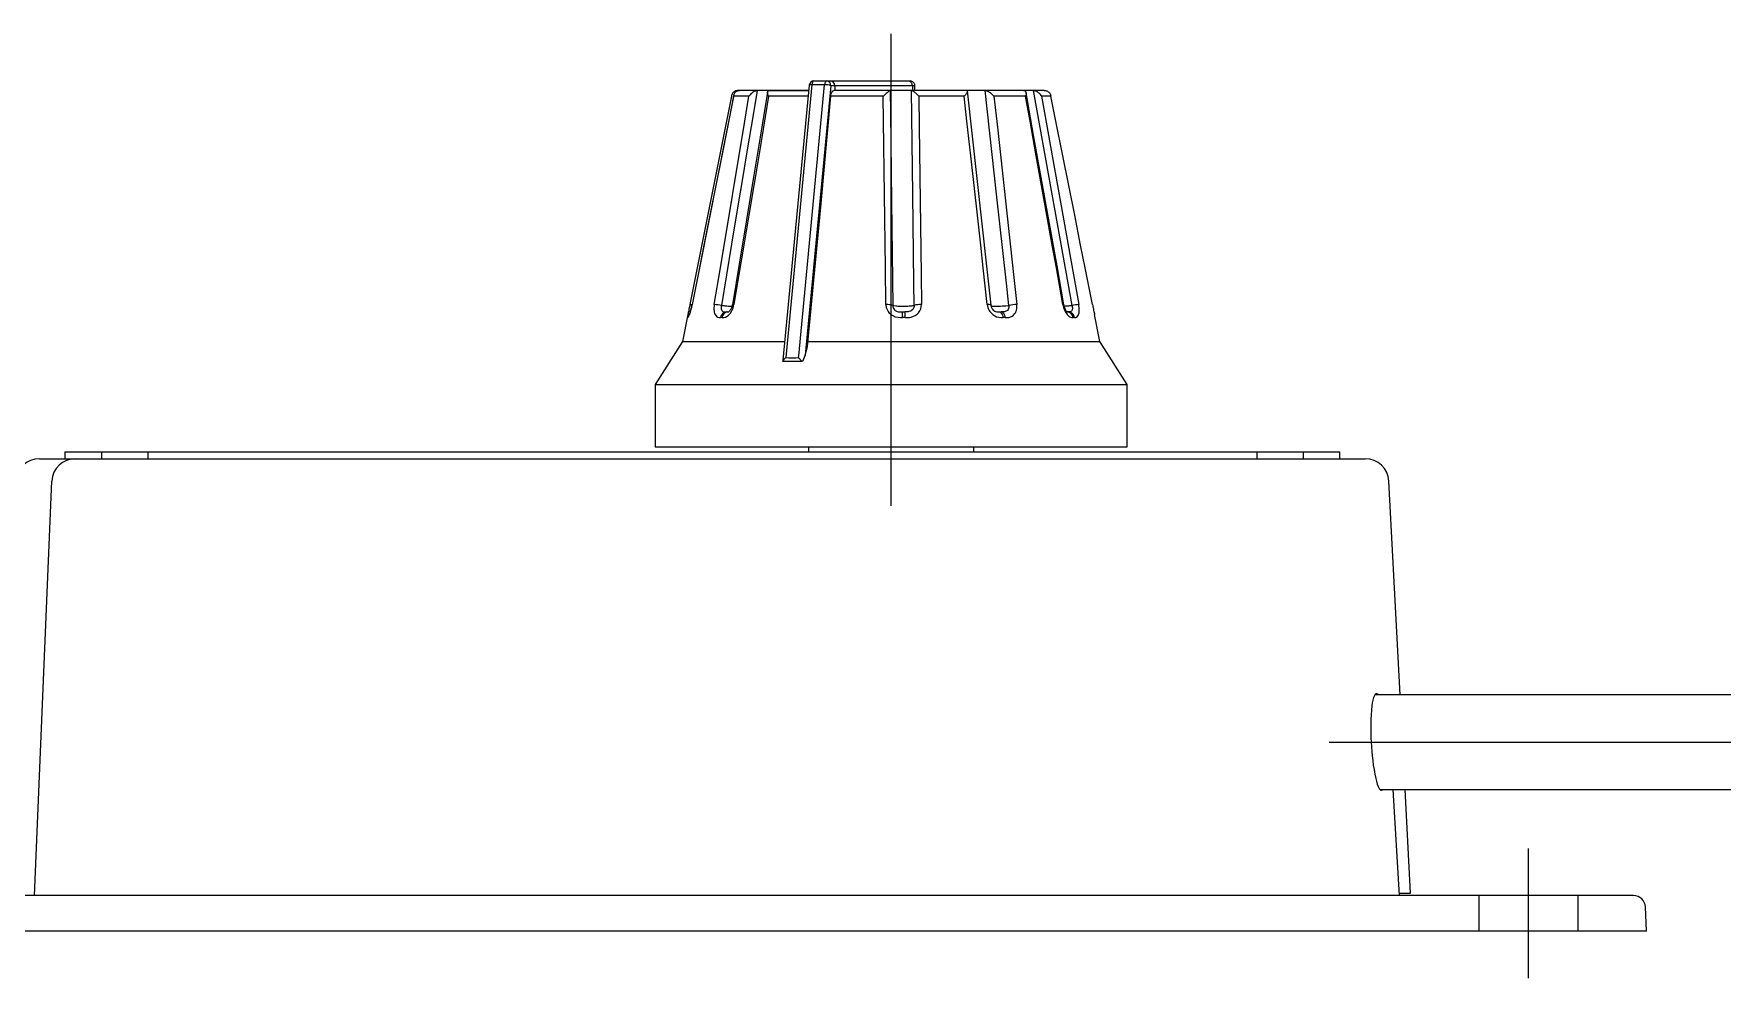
# Model space of a CAD drawing. Extents: x -57 to 333, y -79 to 81.
# Drawn here: x 220.9 to 292.4, y -10 to 30 of the extents above; entities that cross this region are included whole.
import ezdxf

# ---------------------------------------------------------------- set-up
doc = ezdxf.new("R2010")
doc.units = 0
doc.linetypes.add('CENTER', pattern=[50.8, 31.75, -6.35, 6.35, -6.35])
doc.linetypes.add('DASHED', pattern=[19.05, 12.7, -6.35])
doc.layers.get('0').update_dxf_attribs({"linetype": 'CONTINUOUS'})
doc.layers.add('CENTER', color=1, linetype='CENTER')

msp = doc.modelspace()

# ---------------------------------------------------------------- linework, layer by layer
at = {"color": 7, "linetype": 'CONTINUOUS'}
for p, q in [((253.842, 27.905), (253.835, 27.874)), ((253.85, 27.932), (253.842, 27.905)), ((253.861, 27.956), (253.85, 27.932)), ((253.874, 27.975), (253.861, 27.956)), ((253.888, 27.989), (253.874, 27.975)), ((253.902, 27.997), (253.888, 27.989)), ((253.917, 28), (253.902, 27.997)), ((253.917, 28), (254.455, 28)), ((254.379, 27.905), (254.372, 27.874)), ((254.388, 27.932), (254.379, 27.905)), ((254.399, 27.956), (254.388, 27.932)), ((254.411, 27.975), (254.399, 27.956)), ((254.425, 27.989), (254.411, 27.975)), ((254.44, 27.997), (254.425, 27.989)), ((254.455, 28), (254.44, 27.997)), ((254.455, 28), (254.618, 28)), ((254.618, 28), (257.908, 28)), ((257.908, 28), (257.988, 28)), ((257.931, 27.998), (257.916, 28)), ((257.947, 27.995), (257.931, 27.998)), ((257.974, 27.985), (257.947, 27.995)), ((258.001, 27.97), (257.974, 27.985)), ((258.012, 27.961), (258.001, 27.97)), ((258.029, 27.945), (258.012, 27.961)), ((258.045, 27.925), (258.029, 27.945)), ((258.056, 27.909), (258.045, 27.925)), ((258.066, 27.888), (258.056, 27.909)), ((250.422, 27.361), (250.069, 25.595)), ((250.52, 27.406), (250.167, 25.633)), ((250.515, 27.358), (250.253, 26.042)), ((250.428, 27.39), (250.422, 27.361)), ((250.438, 27.421), (250.428, 27.39)), ((250.452, 27.451), (250.438, 27.421)), ((250.469, 27.478), (250.452, 27.451)), ((250.487, 27.501), (250.469, 27.478)), ((250.513, 27.528), (250.487, 27.501)), ((250.538, 27.548), (250.513, 27.528)), ((250.515, 27.358), (250.518, 27.39)), ((251.161, 27.358), (250.515, 27.358)), ((250.523, 27.419), (250.533, 27.448)), ((250.533, 27.448), (250.546, 27.476)), ((250.569, 27.566), (250.538, 27.548)), ((250.546, 27.476), (250.561, 27.501)), ((250.561, 27.501), (250.581, 27.526)), ((250.596, 27.577), (250.569, 27.566)), ((250.581, 27.526), (250.604, 27.547)), ((250.627, 27.587), (250.596, 27.577)), ((250.604, 27.547), (250.632, 27.566)), ((250.658, 27.596), (250.627, 27.587)), ((250.632, 27.566), (250.656, 27.577)), ((250.656, 27.577), (250.685, 27.587)), ((250.707, 27.6), (250.658, 27.596)), ((250.685, 27.587), (250.715, 27.596)), ((253.697, 27.6), (250.707, 27.6)), ((250.715, 27.596), (250.76, 27.6)), ((250.985, 26.304), (251.161, 27.358)), ((251.183, 27.39), (251.162, 27.361)), ((251.208, 27.421), (251.183, 27.39)), ((251.236, 27.45), (251.208, 27.421)), ((251.265, 27.476), (251.236, 27.45)), ((251.296, 27.501), (251.265, 27.476)), ((251.328, 27.524), (251.296, 27.501)), ((251.362, 27.544), (251.328, 27.524)), ((251.511, 27.596), (251.354, 26.657)), ((251.408, 27.566), (251.362, 27.544)), ((251.434, 27.575), (251.408, 27.566)), ((251.472, 27.586), (251.434, 27.575)), ((251.511, 27.596), (251.472, 27.586)), ((251.564, 27.6), (251.511, 27.596)), ((252.04, 27.6), (251.564, 27.6)), ((251.954, 27.523), (251.639, 25.623)), ((251.996, 27.358), (251.776, 26.042)), ((251.954, 27.523), (251.959, 27.547)), ((251.954, 27.501), (251.954, 27.523)), ((251.956, 27.473), (251.954, 27.501)), ((251.961, 27.449), (251.956, 27.473)), ((251.959, 27.547), (251.969, 27.566)), ((251.968, 27.425), (251.961, 27.449)), ((251.976, 27.403), (251.968, 27.425)), ((251.969, 27.566), (251.989, 27.583)), ((251.981, 27.39), (251.976, 27.403)), ((251.995, 27.361), (251.981, 27.39)), ((251.989, 27.583), (252.01, 27.596)), ((253.674, 27.358), (251.996, 27.358)), ((252.01, 27.596), (252.036, 27.6)), ((252.036, 27.6), (253.697, 27.6)), ((253.718, 27.819), (252.604, 16.175)), ((253.83, 27.842), (252.725, 16.285)), ((253.269, 16.355), (254.368, 27.842)), ((254.634, 27.8), (253.542, 16.385)), ((253.72, 27.823), (253.718, 27.819)), ((253.729, 27.83), (253.72, 27.823)), ((253.745, 27.835), (253.729, 27.83)), ((253.768, 27.839), (253.745, 27.835)), ((253.797, 27.841), (253.768, 27.839)), ((253.83, 27.842), (253.797, 27.841)), ((253.835, 27.874), (253.83, 27.842)), ((254.368, 27.842), (253.83, 27.842)), ((254.226, 22.811), (254.629, 27.358)), ((254.372, 27.874), (254.368, 27.842)), ((254.629, 27.358), (254.633, 27.391)), ((256.854, 27.358), (254.629, 27.358)), ((254.633, 27.391), (254.638, 27.423)), ((254.794, 27.8), (254.634, 27.8)), ((254.638, 27.423), (254.645, 27.452)), ((254.645, 27.452), (254.655, 27.486)), ((254.655, 27.486), (254.674, 27.529)), ((254.674, 27.529), (254.683, 27.546)), ((254.683, 27.546), (254.712, 27.58)), ((254.712, 27.58), (254.729, 27.589)), ((254.729, 27.589), (254.76, 27.6)), ((263.669, 27.6), (254.76, 27.6)), ((254.794, 27.8), (254.794, 27.6)), ((258.188, 27.8), (254.794, 27.8)), ((256.868, 26.304), (256.854, 27.358)), ((256.887, 27.39), (256.857, 27.361)), ((256.903, 27.405), (256.887, 27.39)), ((256.929, 27.429), (256.903, 27.405)), ((256.954, 27.451), (256.929, 27.429)), ((256.979, 27.474), (256.954, 27.451)), ((257.011, 27.501), (256.979, 27.474)), ((257.031, 27.518), (257.011, 27.501)), ((257.058, 27.54), (257.031, 27.518)), ((257.094, 27.566), (257.058, 27.54)), ((257.114, 27.579), (257.094, 27.566)), ((257.143, 27.596), (257.114, 27.579)), ((257.165, 27.6), (257.143, 27.596)), ((257.143, 27.596), (257.154, 26.657)), ((258.045, 27.596), (258.017, 27.6)), ((258.101, 23.214), (258.045, 27.596)), ((258.078, 27.58), (258.045, 27.596)), ((258.074, 27.866), (258.066, 27.888)), ((258.079, 27.845), (258.074, 27.866)), ((258.106, 27.566), (258.078, 27.58)), ((258.082, 27.823), (258.079, 27.845)), ((258.084, 27.8), (258.082, 27.823)), ((258.084, 27.8), (258.084, 27.6)), ((258.14, 27.544), (258.106, 27.566)), ((258.17, 27.523), (258.14, 27.544)), ((258.198, 27.501), (258.17, 27.523)), ((258.188, 27.6), (258.188, 27.8)), ((258.226, 27.478), (258.198, 27.501)), ((258.254, 27.455), (258.226, 27.478)), ((258.282, 27.432), (258.254, 27.455)), ((258.309, 27.408), (258.282, 27.432)), ((258.328, 27.39), (258.309, 27.408)), ((258.362, 27.358), (258.328, 27.39)), ((258.362, 27.358), (258.377, 26.042)), ((260.282, 27.358), (258.362, 27.358)), ((260.298, 27.378), (260.282, 27.358)), ((260.399, 26.304), (260.282, 27.358)), ((260.308, 27.39), (260.298, 27.378)), ((260.329, 27.418), (260.308, 27.39)), ((260.343, 27.439), (260.329, 27.418)), ((260.357, 27.459), (260.343, 27.439)), ((260.371, 27.48), (260.357, 27.459)), ((260.385, 27.501), (260.371, 27.48)), ((260.4, 27.524), (260.385, 27.501)), ((260.412, 27.547), (260.4, 27.524)), ((260.409, 27.6), (260.414, 27.596)), ((260.416, 27.566), (260.412, 27.547)), ((260.414, 27.596), (260.416, 27.566)), ((261.236, 20.155), (260.419, 27.583)), ((261.167, 27.596), (261.12, 27.6)), ((261.652, 23.214), (261.167, 27.596)), ((261.207, 27.585), (261.167, 27.596)), ((261.245, 27.572), (261.207, 27.585)), ((261.283, 27.556), (261.245, 27.572)), ((261.319, 27.537), (261.283, 27.556)), ((261.354, 27.516), (261.319, 27.537)), ((261.388, 27.493), (261.354, 27.516)), ((261.421, 27.469), (261.388, 27.493)), ((261.453, 27.443), (261.421, 27.469)), ((261.483, 27.416), (261.453, 27.443)), ((261.513, 27.388), (261.483, 27.416)), ((261.541, 27.358), (261.513, 27.388)), ((261.541, 27.358), (261.686, 26.042)), ((262.882, 27.358), (261.541, 27.358)), ((262.79, 27.6), (262.821, 27.596)), ((262.821, 27.596), (262.845, 27.585)), ((262.845, 27.585), (262.874, 27.566)), ((262.874, 27.566), (262.883, 27.555)), ((263.071, 26.304), (262.882, 27.358)), ((262.883, 27.555), (262.895, 27.532)), ((262.893, 27.39), (262.883, 27.361)), ((262.897, 27.406), (262.893, 27.39)), ((262.895, 27.532), (262.903, 27.501)), ((262.902, 27.431), (262.897, 27.406)), ((263.223, 25.708), (262.902, 27.504)), ((262.905, 27.456), (262.902, 27.431)), ((262.903, 27.501), (262.905, 27.482)), ((262.905, 27.482), (262.905, 27.456)), ((263.223, 27.596), (263.17, 27.6)), ((264.006, 23.214), (263.223, 27.596)), ((263.26, 27.587), (263.223, 27.596)), ((263.297, 27.576), (263.26, 27.587)), ((263.333, 27.563), (263.297, 27.576)), ((263.367, 27.546), (263.333, 27.563)), ((263.399, 27.526), (263.367, 27.546)), ((263.43, 27.503), (263.399, 27.526)), ((263.46, 27.478), (263.43, 27.503)), ((263.487, 27.451), (263.46, 27.478)), ((263.512, 27.422), (263.487, 27.451)), ((263.534, 27.391), (263.512, 27.422)), ((263.554, 27.358), (263.534, 27.391)), ((263.956, 27.358), (263.554, 27.358)), ((263.554, 27.358), (263.78, 26.097)), ((263.669, 27.6), (263.718, 27.596)), ((263.718, 27.596), (263.75, 27.587)), ((263.75, 27.587), (263.781, 27.577)), ((263.781, 27.577), (263.808, 27.566)), ((263.808, 27.566), (263.838, 27.548)), ((263.838, 27.548), (263.864, 27.528)), ((263.864, 27.528), (263.89, 27.501)), ((263.89, 27.501), (263.907, 27.478)), ((263.907, 27.478), (263.925, 27.451)), ((263.925, 27.451), (263.939, 27.421)), ((263.939, 27.421), (263.949, 27.39)), ((263.949, 27.39), (263.955, 27.361)), ((264.166, 26.304), (263.956, 27.358)), ((251.354, 26.657), (251.078, 24.996)), ((257.154, 26.657), (257.2, 22.883)), ((249.951, 20.085), (250.985, 26.304)), ((250.253, 26.042), (250.012, 24.836)), ((251.776, 26.042), (251.575, 24.836)), ((256.947, 20.085), (256.868, 26.304)), ((258.377, 26.042), (258.453, 19.81)), ((260.562, 24.836), (260.399, 26.304)), ((261.686, 26.042), (262.372, 19.81)), ((263.334, 24.836), (263.071, 26.304)), ((263.78, 26.097), (264.005, 24.836)), ((264.459, 24.836), (264.166, 26.304)), ((250.069, 25.595), (249.717, 23.829)), ((250.167, 25.633), (249.813, 23.856)), ((251.639, 25.623), (251.356, 23.924)), ((263.544, 23.912), (263.223, 25.708)), ((250.012, 24.836), (249.76, 23.575)), ((251.078, 24.996), (250.862, 23.696)), ((251.575, 24.836), (251.365, 23.575)), ((260.702, 23.575), (260.562, 24.836)), ((263.56, 23.575), (263.334, 24.836)), ((264.005, 24.836), (264.231, 23.575)), ((264.71, 23.575), (264.459, 24.836)), ((249.717, 23.829), (249.365, 22.063)), ((249.813, 23.856), (249.459, 22.081)), ((250.862, 23.696), (250.727, 22.883)), ((251.356, 23.924), (251.057, 22.123)), ((263.865, 22.116), (263.544, 23.912)), ((249.76, 23.575), (249.509, 22.314)), ((251.365, 23.575), (251.155, 22.314)), ((258.149, 19.44), (258.101, 23.214)), ((260.841, 22.314), (260.702, 23.575)), ((262.068, 19.44), (261.652, 23.214)), ((263.785, 22.314), (263.56, 23.575)), ((264.68, 19.44), (264.006, 23.214)), ((264.231, 23.575), (264.456, 22.314)), ((264.962, 22.314), (264.71, 23.575)), ((249.509, 22.314), (249.258, 21.053)), ((250.727, 22.883), (250.43, 21.096)), ((251.155, 22.314), (250.945, 21.053)), ((253.646, 16.75), (254.226, 22.811)), ((257.2, 22.883), (257.254, 18.497)), ((260.981, 21.053), (260.841, 22.314)), ((264.011, 21.053), (263.785, 22.314)), ((264.456, 22.314), (264.681, 21.053)), ((265.213, 21.053), (264.962, 22.314)), ((249.365, 22.063), (249.013, 20.297)), ((249.459, 22.081), (249.106, 20.305)), ((251.057, 22.123), (250.758, 20.322)), ((264.212, 20.175), (263.865, 22.116)), ((249.258, 21.053), (249.01, 19.81)), ((250.43, 21.096), (250.214, 19.796)), ((250.945, 21.053), (250.738, 19.81)), ((261.088, 20.085), (260.981, 21.053)), ((264.184, 20.085), (264.011, 21.053)), ((264.681, 21.053), (264.906, 19.791)), ((265.406, 20.085), (265.213, 21.053)), ((249.013, 20.297), (248.662, 18.53)), ((249.106, 20.305), (248.752, 18.53)), ((249.693, 18.53), (249.951, 20.085)), ((250.758, 20.322), (250.459, 18.521)), ((256.967, 18.53), (256.947, 20.085)), ((261.26, 18.53), (261.088, 20.085)), ((261.418, 18.505), (261.236, 20.155)), ((264.462, 18.53), (264.184, 20.085)), ((264.507, 18.524), (264.212, 20.175)), ((265.715, 18.53), (265.406, 20.085)), ((249.01, 19.81), (248.755, 18.53)), ((250.214, 19.796), (249.998, 18.497)), ((250.738, 19.81), (250.525, 18.53)), ((258.161, 18.497), (258.149, 19.44)), ((258.453, 19.81), (258.468, 18.53)), ((262.172, 18.497), (262.068, 19.44)), ((262.372, 19.81), (262.513, 18.53)), ((264.848, 18.497), (264.68, 19.44)), ((264.906, 19.791), (265.132, 18.53)), ((248.574, 18.105), (248.348, 16.968)), ((248.559, 18.027), (248.559, 18.005)), ((248.559, 18.005), (248.563, 17.98)), ((248.57, 17.98), (248.563, 17.98)), ((248.57, 17.98), (248.594, 18)), ((248.583, 18.153), (248.574, 18.106)), ((248.593, 18.2), (248.583, 18.153)), ((248.603, 18.243), (248.593, 18.2)), ((248.594, 18), (248.627, 18.068)), ((248.613, 18.294), (248.603, 18.243)), ((248.623, 18.341), (248.613, 18.294)), ((248.637, 18.41), (248.623, 18.341)), ((248.627, 18.068), (248.644, 18.119)), ((248.629, 18.095), (248.628, 18.094)), ((248.631, 18.1), (248.629, 18.096)), ((248.629, 18.096), (248.629, 18.095)), ((248.633, 18.105), (248.631, 18.1)), ((248.638, 18.116), (248.633, 18.105)), ((248.642, 18.436), (248.637, 18.41)), ((248.641, 18.121), (248.638, 18.116)), ((248.645, 18.131), (248.641, 18.121)), ((248.652, 18.483), (248.642, 18.436)), ((248.644, 18.119), (248.669, 18.188)), ((248.649, 18.14), (248.645, 18.131)), ((248.652, 18.147), (248.649, 18.14)), ((248.662, 18.53), (248.652, 18.483)), ((248.655, 18.154), (248.652, 18.147)), ((248.657, 18.16), (248.655, 18.154)), ((248.658, 18.166), (248.657, 18.16)), ((248.661, 18.176), (248.658, 18.166)), ((248.664, 18.186), (248.661, 18.176)), ((248.667, 18.197), (248.664, 18.186)), ((248.67, 18.209), (248.667, 18.197)), ((248.669, 18.188), (248.679, 18.219)), ((248.674, 18.221), (248.67, 18.209)), ((248.678, 18.235), (248.674, 18.221)), ((248.682, 18.249), (248.678, 18.235)), ((248.679, 18.219), (248.694, 18.27)), ((248.691, 18.278), (248.682, 18.249)), ((248.699, 18.307), (248.691, 18.278)), ((248.694, 18.27), (248.708, 18.322)), ((248.705, 18.326), (248.699, 18.307)), ((248.716, 18.365), (248.705, 18.326)), ((248.708, 18.322), (248.714, 18.349)), ((248.714, 18.349), (248.732, 18.426)), ((248.723, 18.393), (248.716, 18.365)), ((248.729, 18.42), (248.723, 18.393)), ((248.745, 18.498), (248.729, 18.42)), ((248.732, 18.426), (248.744, 18.478)), ((248.744, 18.478), (248.755, 18.53)), ((248.751, 18.53), (248.745, 18.498)), ((248.751, 18.53), (248.755, 18.53)), ((249.68, 18.41), (249.679, 18.338)), ((249.679, 18.338), (249.687, 18.243)), ((249.685, 18.466), (249.68, 18.41)), ((249.693, 18.53), (249.685, 18.466)), ((249.687, 18.243), (249.693, 18.209)), ((249.693, 18.209), (249.71, 18.147)), ((249.71, 18.147), (249.728, 18.106)), ((249.728, 18.106), (249.8, 18.017)), ((249.8, 18.017), (249.83, 18.002)), ((249.83, 18.002), (249.892, 17.986)), ((249.892, 17.986), (249.959, 17.98)), ((250.022, 17.98), (249.959, 17.98)), ((249.989, 18.437), (249.988, 18.38)), ((249.988, 18.38), (249.991, 18.353)), ((249.992, 18.458), (249.989, 18.437)), ((249.991, 18.353), (250.003, 18.304)), ((249.998, 18.497), (249.992, 18.458)), ((249.998, 18.497), (250.054, 18.491)), ((250.003, 18.304), (250.013, 18.284)), ((250.013, 18.284), (250.058, 18.24)), ((250.022, 17.98), (250.096, 17.985)), ((250.054, 18.491), (250.097, 18.486)), ((250.058, 18.24), (250.087, 18.228)), ((250.087, 18.228), (250.124, 18.221)), ((250.096, 17.985), (250.166, 18)), ((250.097, 18.486), (250.147, 18.482)), ((250.124, 18.221), (250.164, 18.219)), ((250.147, 18.482), (250.196, 18.478)), ((250.164, 18.219), (250.206, 18.221)), ((250.166, 18), (250.234, 18.033)), ((250.196, 18.478), (250.223, 18.475)), ((250.206, 18.221), (250.266, 18.221)), ((250.223, 18.475), (250.295, 18.47)), ((250.234, 18.033), (250.282, 18.068)), ((250.282, 18.068), (250.345, 18.131)), ((250.295, 18.47), (250.345, 18.467)), ((250.321, 18.235), (250.309, 18.227)), ((250.339, 18.254), (250.321, 18.235)), ((250.357, 18.275), (250.339, 18.254)), ((250.345, 18.467), (250.373, 18.466)), ((250.345, 18.131), (250.39, 18.188)), ((250.379, 18.306), (250.357, 18.275)), ((250.373, 18.466), (250.445, 18.464)), ((250.387, 18.319), (250.379, 18.306)), ((250.4, 18.343), (250.387, 18.319)), ((250.39, 18.188), (250.429, 18.252)), ((250.412, 18.367), (250.4, 18.343)), ((250.423, 18.393), (250.412, 18.367)), ((250.433, 18.417), (250.423, 18.393)), ((250.429, 18.252), (250.475, 18.349)), ((250.442, 18.442), (250.433, 18.417)), ((250.449, 18.468), (250.442, 18.442)), ((250.455, 18.497), (250.449, 18.468)), ((250.457, 18.52), (250.455, 18.497)), ((250.475, 18.349), (250.488, 18.387)), ((250.488, 18.387), (250.508, 18.458)), ((250.508, 18.458), (250.525, 18.53)), ((256.967, 18.53), (256.982, 18.41)), ((256.982, 18.41), (257, 18.352)), ((257, 18.352), (257.057, 18.243)), ((257.057, 18.243), (257.093, 18.195)), ((257.093, 18.195), (257.188, 18.106)), ((257.188, 18.106), (257.231, 18.076)), ((257.231, 18.076), (257.312, 18.035)), ((257.254, 18.497), (257.26, 18.437)), ((257.277, 18.491), (257.254, 18.497)), ((257.26, 18.437), (257.272, 18.398)), ((257.272, 18.398), (257.296, 18.353)), ((257.277, 18.491), (257.306, 18.485)), ((257.296, 18.353), (257.326, 18.314)), ((257.306, 18.485), (257.383, 18.475)), ((257.312, 18.035), (257.359, 18.017)), ((257.326, 18.314), (257.36, 18.284)), ((257.359, 18.017), (257.487, 17.991)), ((257.36, 18.284), (257.407, 18.256)), ((257.383, 18.475), (257.412, 18.473)), ((257.407, 18.256), (257.447, 18.24)), ((257.412, 18.473), (257.466, 18.469)), ((257.447, 18.24), (257.503, 18.227)), ((257.466, 18.469), (257.526, 18.466)), ((257.487, 17.991), (257.578, 17.983)), ((257.503, 18.227), (257.552, 18.222)), ((257.526, 18.466), (257.573, 18.464)), ((257.552, 18.222), (257.603, 18.221)), ((257.573, 18.464), (257.627, 18.463)), ((257.578, 17.983), (257.67, 17.98)), ((257.603, 18.221), (257.654, 18.221)), ((257.627, 18.463), (257.689, 18.463)), ((257.654, 18.221), (257.762, 18.221)), ((257.783, 17.98), (257.67, 17.98)), ((257.689, 18.463), (257.734, 18.463)), ((257.734, 18.463), (257.793, 18.464)), ((257.813, 18.221), (257.762, 18.221)), ((257.783, 17.98), (257.873, 17.982)), ((257.793, 18.464), (257.841, 18.466)), ((257.863, 18.222), (257.813, 18.221)), ((257.841, 18.466), (257.894, 18.468)), ((257.913, 18.227), (257.863, 18.222)), ((257.873, 17.982), (257.963, 17.989)), ((257.894, 18.468), (257.949, 18.471)), ((257.939, 18.231), (257.913, 18.227)), ((258.01, 18.254), (257.939, 18.231)), ((257.949, 18.471), (258.002, 18.475)), ((257.963, 17.989), (258.029, 18)), ((258.002, 18.475), (258.08, 18.483)), ((258.033, 18.266), (258.01, 18.254)), ((258.029, 18), (258.137, 18.034)), ((258.104, 18.326), (258.033, 18.266)), ((258.08, 18.483), (258.108, 18.487)), ((258.123, 18.352), (258.104, 18.326)), ((258.108, 18.487), (258.161, 18.497)), ((258.148, 18.406), (258.123, 18.352)), ((258.137, 18.034), (258.205, 18.068)), ((258.156, 18.446), (258.148, 18.406)), ((258.161, 18.497), (258.156, 18.446)), ((258.205, 18.068), (258.289, 18.13)), ((258.289, 18.13), (258.347, 18.188)), ((258.347, 18.188), (258.404, 18.27)), ((258.404, 18.27), (258.438, 18.349)), ((258.438, 18.349), (258.459, 18.44)), ((258.459, 18.44), (258.468, 18.53)), ((261.26, 18.53), (261.285, 18.41)), ((261.285, 18.41), (261.302, 18.364)), ((261.302, 18.364), (261.34, 18.286)), ((261.34, 18.286), (261.367, 18.243)), ((261.367, 18.243), (261.445, 18.15)), ((261.415, 18.497), (261.418, 18.504)), ((261.415, 18.497), (261.428, 18.437)), ((261.415, 18.497), (261.434, 18.475)), ((261.418, 18.504), (261.418, 18.505)), ((261.428, 18.437), (261.437, 18.411)), ((261.434, 18.475), (261.458, 18.468)), ((261.437, 18.411), (261.468, 18.353)), ((261.445, 18.15), (261.495, 18.106)), ((261.458, 18.468), (261.514, 18.466)), ((261.468, 18.353), (261.481, 18.334)), ((261.481, 18.334), (261.511, 18.301)), ((261.495, 18.106), (261.584, 18.047)), ((261.511, 18.301), (261.529, 18.284)), ((261.514, 18.466), (261.562, 18.465)), ((261.529, 18.284), (261.583, 18.249)), ((261.562, 18.465), (261.636, 18.463)), ((261.583, 18.249), (261.604, 18.24)), ((261.584, 18.047), (261.652, 18.017)), ((261.604, 18.24), (261.668, 18.225)), ((261.636, 18.463), (261.663, 18.463)), ((261.652, 18.017), (261.746, 17.994)), ((261.663, 18.463), (261.728, 18.464)), ((261.668, 18.225), (261.712, 18.222)), ((261.712, 18.222), (261.757, 18.221)), ((261.728, 18.464), (261.766, 18.465)), ((261.746, 17.994), (261.831, 17.984)), ((261.757, 18.221), (261.786, 18.217)), ((261.757, 18.221), (261.848, 18.221)), ((261.766, 18.465), (261.816, 18.467)), ((261.786, 18.217), (261.813, 18.204)), ((261.813, 18.204), (261.838, 18.182)), ((261.816, 18.467), (261.887, 18.471)), ((261.831, 17.984), (261.919, 17.98)), ((261.838, 18.182), (261.862, 18.153)), ((261.848, 18.221), (261.877, 18.217)), ((261.894, 18.22), (261.848, 18.221)), ((261.862, 18.153), (261.882, 18.117)), ((261.877, 18.217), (261.904, 18.204)), ((261.882, 18.117), (261.898, 18.076)), ((261.887, 18.471), (261.918, 18.473)), ((261.941, 18.221), (261.894, 18.22)), ((261.898, 18.076), (261.911, 18.029)), ((261.904, 18.204), (261.931, 18.182)), ((261.911, 18.029), (261.919, 17.98)), ((261.918, 18.473), (261.969, 18.476)), ((262.012, 17.98), (261.919, 17.98)), ((261.931, 18.182), (261.954, 18.153)), ((261.987, 18.226), (261.941, 18.221)), ((261.954, 18.153), (261.975, 18.117)), ((261.969, 18.476), (262.02, 18.48)), ((261.975, 18.117), (261.992, 18.076)), ((262.013, 18.231), (261.987, 18.226)), ((261.992, 18.076), (262.004, 18.029)), ((262.004, 18.029), (262.012, 17.98)), ((262.012, 17.98), (262.092, 17.982)), ((262.093, 18.266), (262.013, 18.231)), ((262.02, 18.48), (262.048, 18.483)), ((262.048, 18.483), (262.122, 18.491)), ((262.092, 17.982), (262.17, 17.99)), ((262.112, 18.282), (262.093, 18.266)), ((262.145, 18.326), (262.112, 18.282)), ((262.122, 18.491), (262.172, 18.497)), ((262.161, 18.36), (262.145, 18.326)), ((262.172, 18.406), (262.161, 18.36)), ((262.17, 17.99), (262.213, 18)), ((262.172, 18.497), (262.175, 18.45)), ((262.175, 18.45), (262.172, 18.406)), ((262.213, 18), (262.316, 18.045)), ((262.316, 18.045), (262.349, 18.068)), ((262.349, 18.068), (262.429, 18.154)), ((262.429, 18.154), (262.451, 18.188)), ((262.451, 18.188), (262.496, 18.296)), ((262.496, 18.296), (262.508, 18.349)), ((262.508, 18.349), (262.515, 18.451)), ((262.515, 18.451), (262.513, 18.53)), ((264.483, 18.53), (264.462, 18.53)), ((264.462, 18.53), (264.477, 18.463)), ((264.477, 18.463), (264.491, 18.41)), ((264.497, 18.529), (264.483, 18.53)), ((264.491, 18.41), (264.518, 18.331)), ((264.505, 18.526), (264.497, 18.529)), ((264.509, 18.521), (264.505, 18.526)), ((264.511, 18.505), (264.509, 18.521)), ((264.513, 18.494), (264.511, 18.505)), ((264.519, 18.467), (264.513, 18.494)), ((264.518, 18.331), (264.558, 18.243)), ((264.525, 18.449), (264.519, 18.467)), ((264.52, 18.468), (264.567, 18.471)), ((264.531, 18.431), (264.525, 18.449)), ((264.539, 18.41), (264.531, 18.431)), ((264.547, 18.39), (264.539, 18.41)), ((264.555, 18.37), (264.547, 18.39)), ((264.563, 18.349), (264.555, 18.37)), ((264.558, 18.243), (264.577, 18.208)), ((264.571, 18.329), (264.563, 18.349)), ((264.567, 18.471), (264.614, 18.474)), ((264.575, 18.318), (264.571, 18.329)), ((264.587, 18.288), (264.575, 18.318)), ((264.577, 18.208), (264.615, 18.15)), ((264.599, 18.263), (264.587, 18.288)), ((264.606, 18.249), (264.599, 18.263)), ((264.618, 18.231), (264.606, 18.249)), ((264.614, 18.474), (264.661, 18.478)), ((264.615, 18.15), (264.648, 18.106)), ((264.629, 18.221), (264.618, 18.231)), ((264.637, 18.221), (264.629, 18.221)), ((264.637, 18.221), (264.685, 18.221)), ((264.685, 18.221), (264.64, 18.221)), ((264.648, 18.106), (264.707, 18.045)), ((264.661, 18.478), (264.708, 18.482)), ((264.723, 18.22), (264.685, 18.221)), ((264.707, 18.045), (264.748, 18.017)), ((264.708, 18.482), (264.755, 18.487)), ((264.759, 18.222), (264.723, 18.22)), ((264.748, 18.017), (264.83, 17.99)), ((264.755, 18.487), (264.801, 18.492)), ((264.794, 18.231), (264.759, 18.222)), ((264.825, 18.251), (264.794, 18.231)), ((264.801, 18.492), (264.848, 18.497)), ((264.838, 18.266), (264.825, 18.251)), ((264.83, 17.99), (264.899, 17.98)), ((264.859, 18.326), (264.838, 18.266)), ((264.848, 18.497), (264.855, 18.461)), ((264.855, 18.461), (264.86, 18.425)), ((264.862, 18.352), (264.859, 18.326)), ((264.86, 18.425), (264.862, 18.406)), ((264.862, 18.406), (264.862, 18.352)), ((264.949, 17.98), (264.899, 17.98)), ((264.949, 17.98), (265.011, 17.986)), ((265.011, 17.986), (265.051, 18)), ((265.051, 18), (265.111, 18.068)), ((265.111, 18.068), (265.129, 18.112)), ((265.129, 18.112), (265.145, 18.188)), ((265.14, 18.471), (265.132, 18.53)), ((265.147, 18.411), (265.14, 18.471)), ((265.145, 18.188), (265.15, 18.23)), ((265.152, 18.349), (265.147, 18.411)), ((265.15, 18.23), (265.153, 18.29)), ((265.153, 18.29), (265.152, 18.349)), ((265.715, 18.53), (265.725, 18.483)), ((265.725, 18.483), (265.734, 18.436)), ((265.734, 18.436), (265.739, 18.41)), ((265.739, 18.41), (265.754, 18.341)), ((265.754, 18.341), (265.763, 18.294)), ((265.763, 18.294), (265.774, 18.243)), ((265.774, 18.243), (265.783, 18.2)), ((265.783, 18.2), (265.793, 18.153)), ((265.793, 18.153), (265.802, 18.106)), ((266.029, 16.968), (265.803, 18.105)), ((248.348, 16.968), (247.188, 15.152)), ((248.348, 16.968), (252.68, 16.968)), ((253.542, 16.385), (253.586, 16.541)), ((253.586, 16.541), (253.646, 16.75)), ((253.667, 16.968), (266.029, 16.968)), ((267.188, 15.152), (266.029, 16.968)), ((252.601, 16.113), (252.611, 16.175)), ((252.61, 16.135), (252.601, 16.113)), ((253.431, 16.113), (252.601, 16.113)), ((252.621, 16.156), (252.61, 16.135)), ((252.632, 16.177), (252.621, 16.156)), ((252.645, 16.197), (252.632, 16.177)), ((252.66, 16.215), (252.645, 16.197)), ((252.675, 16.234), (252.66, 16.215)), ((252.697, 16.257), (252.675, 16.234)), ((252.708, 16.268), (252.697, 16.257)), ((252.723, 16.283), (252.708, 16.268)), ((252.725, 16.285), (252.832, 16.282)), ((252.832, 16.282), (252.993, 16.28)), ((252.993, 16.28), (253.047, 16.281)), ((253.047, 16.281), (253.155, 16.282)), ((253.155, 16.282), (253.262, 16.285)), ((253.262, 16.285), (253.269, 16.355)), ((253.264, 16.283), (253.28, 16.265)), ((253.28, 16.265), (253.298, 16.245)), ((253.298, 16.245), (253.316, 16.225)), ((253.316, 16.225), (253.334, 16.206)), ((253.334, 16.206), (253.345, 16.194)), ((253.345, 16.194), (253.372, 16.168)), ((253.372, 16.168), (253.391, 16.149)), ((253.391, 16.149), (253.41, 16.132)), ((253.41, 16.132), (253.431, 16.113)), ((253.542, 16.385), (253.431, 16.113)), ((247.188, 15.152), (247.188, 12.5)), ((247.188, 15.152), (267.188, 15.152)), ((267.188, 12.5), (267.188, 15.152)), ((222.188, 12.3), (222.188, 12)), ((222.188, 12.3), (276.188, 12.3)), ((223.744, 12.3), (223.744, 12)), ((225.704, 12.3), (225.704, 12)), ((247.188, 12.5), (267.188, 12.5)), ((253.688, 12.5), (253.688, 12.3)), ((260.688, 12.3), (260.688, 12.5)), ((272.673, 12.3), (272.673, 12)), ((274.633, 12.3), (274.633, 12)), ((276.188, 12), (276.188, 12.3)), ((221.107, 12), (277.27, 12)), ((220.893, -6.5), (221.635, 11.052)), ((278.743, 2), (278.268, 11.052)), ((297.05, 2), (277.669, 2)), ((277.888, -2), (298.034, -2)), ((278.715, -6.5), (278.452, -2)), ((279.183, -6.4), (278.953, -2)), ((278.709, -6.4), (279.183, -6.4)), ((288.635, -6.5), (209.741, -6.5)), ((289.188, -8), (289.135, -6.974)), ((289.188, -8), (209.188, -8))]:
    msp.add_line(p, q, dxfattribs=at)
at = {"color": 3, "linetype": 'DASHED'}
for p, q in [((282.088, -8), (282.088, -6.5)), ((286.288, -8), (286.288, -6.5))]:
    msp.add_line(p, q, dxfattribs=at)
at = {"color": 7, "linetype": 'CONTINUOUS'}
for centre, radius, start, end in [((253.917, 27.8), 0.2, 90.00118, 174.53499), ((254.444, 27.81), 0.19, 357.01927, 86.66878), ((254.605, 27.811), 0.189, 356.52742, 86.04465), ((257.988, 27.8), 0.2, 359.99979, 90.00021), ((250.808, 27.348), 0.293, 166.09874, 171.767), ((254.384, 27.085), 0.757, 70.7822, 91.27205), ((248.329, 18.175), 0.31, 320.8807, 344.73343), ((248.508, 17.353), 1.188, 78.31634, 82.55948), ((249.656, 16.794), 1.736, 78.62415, 88.76267), ((250.226, 17.955), 0.267, 94.28367, 174.61446), ((250.287, 17.956), 0.266, 94.51605, 174.87742), ((250.259, 18.434), 0.212, 271.93277, 283.65298), ((250.504, 18.443), 0.0901, 76.33528, 121.18552), ((257.019, 17.737), 0.795, 72.82885, 93.75713), ((256.658, 18.032), 1.014, 357.03255, 10.74281), ((256.956, 18.032), 0.828, 356.37728, 13.2028), ((258.421, 17.54), 0.992, 87.27651, 105.22983), ((261.301, 18.285), 0.249, 62.01594, 99.48622), ((262.503, 16.89), 1.641, 89.64355, 101.64), ((264.624, 17.944), 0.278, 7.41593, 87.37878), ((264.673, 17.943), 0.279, 7.62542, 87.5389), ((265.191, 16.824), 1.707, 91.98954, 101.57751), ((221.107, 11), 1, 90.00044, 176.99955), ((222.623, 11.011), 0.989, 89.28887, 177.62291), ((277.27, 11), 1, 2.9999, 90), ((286.773, 0.569), 9.274, 173.99156, 183.56882), ((278.844, 1.451), 1.297, 154.93788, 176.0465), ((277.801, 1.926), 0.152, 124.93292, 150.59371), ((277.747, 2), 0.0594, 56.19424, 122.84833), ((277.682, 1.902), 0.176, 33.62629, 56.41049), ((286.784, 0.386), 9.274, 182.43118, 192.00844), ((278.99, -1.32), 1.297, 189.9535, 211.06212), ((278.003, -1.901), 0.152, 215.40629, 241.06708), ((277.956, -1.981), 0.0594, 243.15167, 309.80576), ((277.882, -1.89), 0.176, 309.58951, 321.51161), ((288.635, -7), 0.5, 2.99964, 90.00048)]:
    msp.add_arc(centre, radius, start, end, dxfattribs=at)
at = {"layer": 'CENTER', "color": 1, "linetype": 'CENTER'}
for p, q in [((257.188, 10), (257.188, 30)), ((275.741, 0), (324.409, 0)), ((284.188, -10), (284.188, -4.5))]:
    msp.add_line(p, q, dxfattribs=at)

doc.saveas('drawing.dxf')
